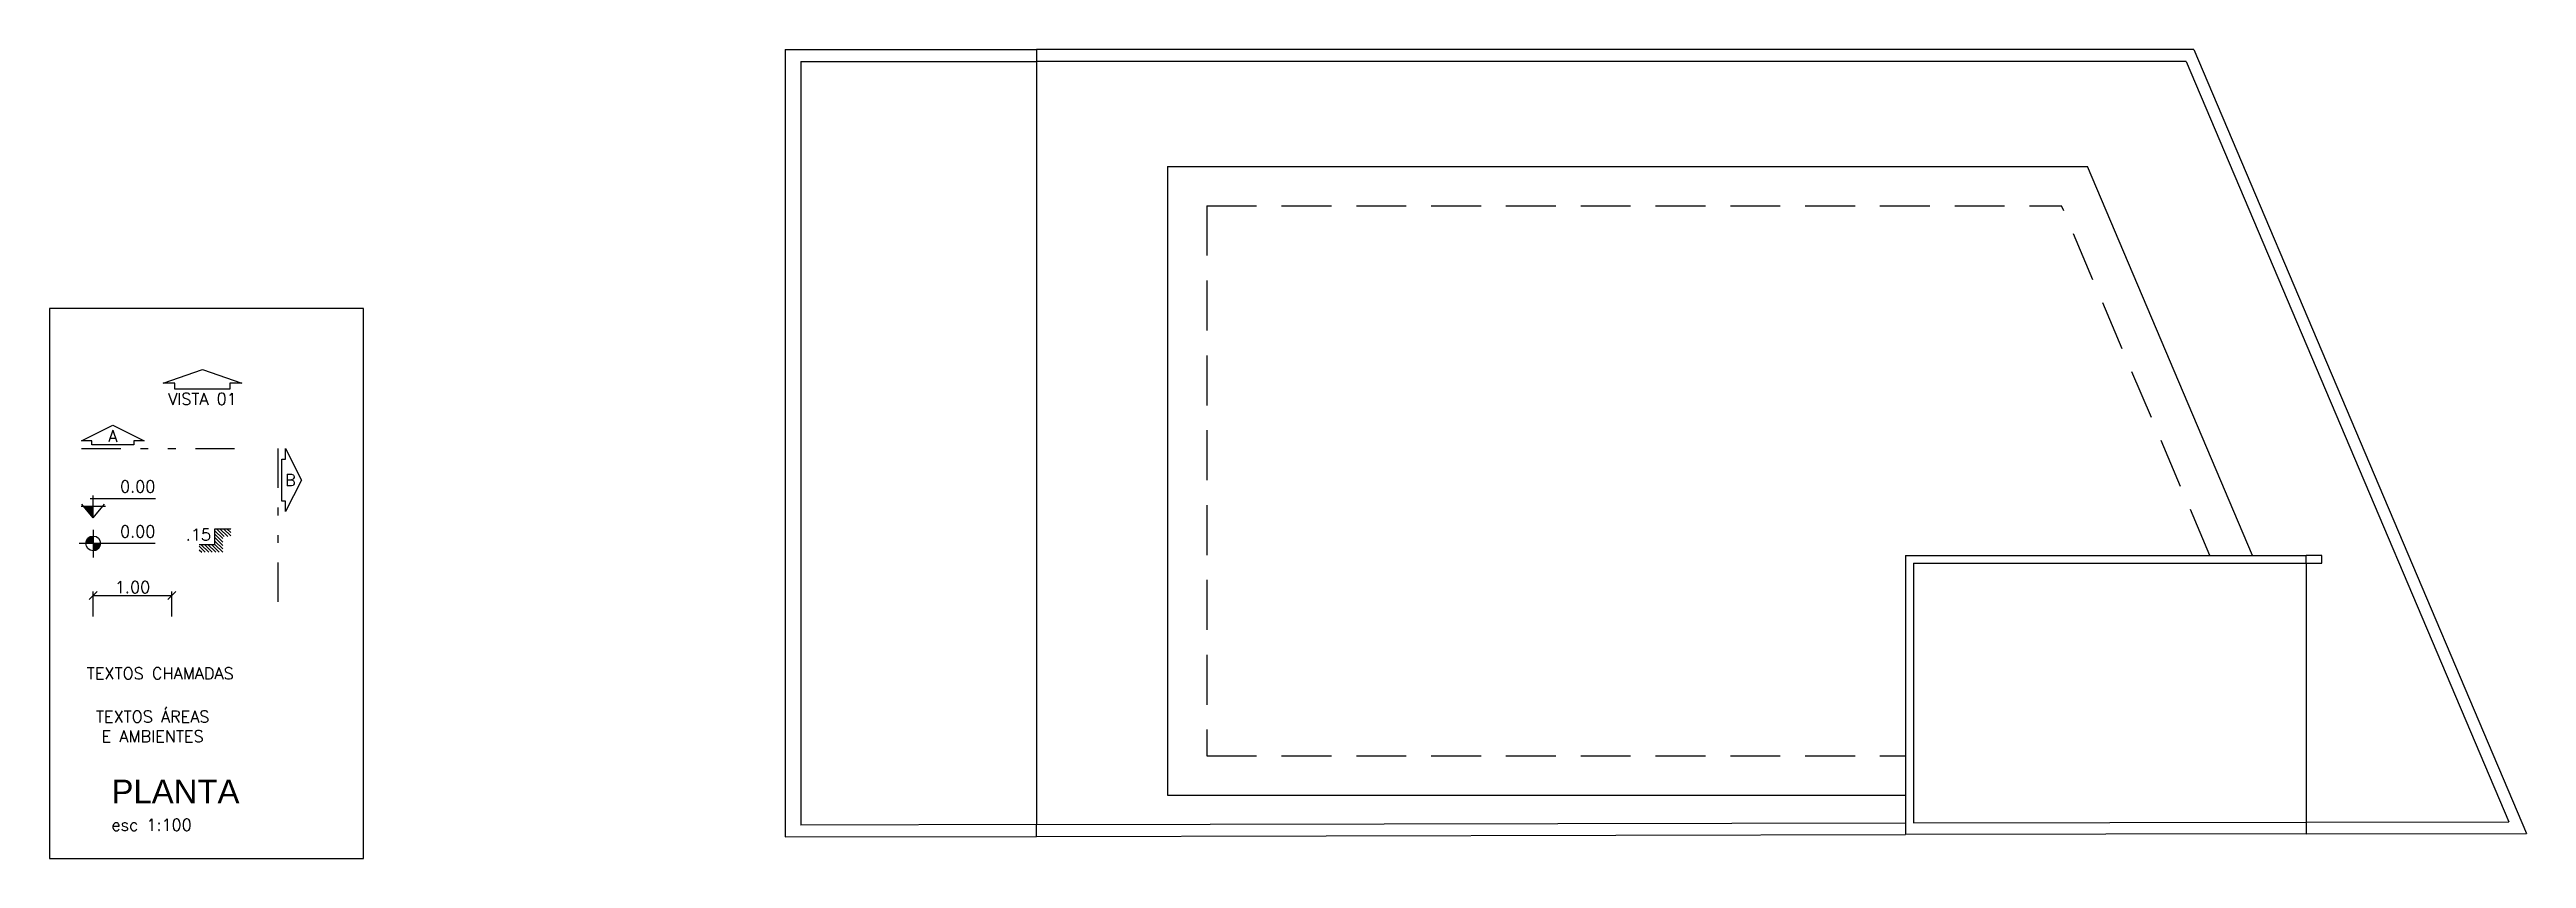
# Model space of a CAD drawing. Header units: metres. Extents: x 594.7 to 626.3, y 548.9 to 559.1.
import ezdxf

# ---------------------------------------------------------------- set-up
doc = ezdxf.new("R2010")
doc.units = ezdxf.units.M
doc.linetypes.add('DIVIDE', pattern=[1.25, 0.5, -0.25, 0, -0.25, 0, -0.25])
doc.linetypes.add('HIDDEN', pattern=[9.525, 6.35, -3.175])
for name, color, linetype in [('ARQ-ALVENARIA', 4, 'Continuous'), ('ARQ-COBERTURA', 17, 'Continuous'), ('ARQ-COTAS', 30, 'Continuous'), ('ARQ-LINHACORTE', 3, 'DIVIDE'), ('ARQ-NIVEL', 1, 'Continuous'), ('ARQ-PISO', 8, 'Continuous'), ('ARQ-PROJ-01', 1, 'HIDDEN'), ('ARQ-TEXTO2', 2, 'Continuous'), ('ARQ-TEXTO3', 3, 'Continuous'), ('ARQ-TEXTO4', 4, 'Continuous')]:
    doc.layers.add(name, color=color, linetype=linetype)
doc.styles.add('ROMANS', font='romans.shx')
doc.dimstyles.new('1-100', dxfattribs={"dimtxt": 0.15, "dimasz": 0.1, "dimexe": 0.05, "dimexo": 0.1, "dimgap": 0.03, "dimtad": 1, "dimzin": 5, "dimdsep": 46, "dimtxsty": 'ROMANS', "dimblk": 'OBLIQUE', "dimcen": 0, "dimclrd": 256, "dimclre": 256, "dimclrt": 2, "dimadec": 0, "dimazin": 0, "dimtfac": 1, "dimtofl": 0, "dimtmove": 2, "dimatfit": 3, "dimfxl": 0.04, "dimtolj": 1, "dimtzin": 1, "dimarcsym": 0})

# ---------------------------------------------------------------- blocks, each defined once
blk = doc.blocks.new('_Oblique')
at = {"color": 0, "linetype": 'ByBlock', "lineweight": -2}
blk.add_line((-0.5, -0.5), (0.5, 0.5), dxfattribs=at)
blk = doc.blocks.new('*D15')
at = {"layer": 'ARQ-COTAS', "lineweight": -2}
for p, q in [((595.281, 551.929), (595.281, 552.248)), ((595.281, 552.198), (596.281, 552.198)), ((596.281, 551.929), (596.281, 552.248))]:
    blk.add_line(p, q, dxfattribs=at)
at = {"layer": 'DEFPOINTS', "color": 0}
for p in [(596.281, 552.198), (595.281, 551.829), (596.281, 551.829)]:
    blk.add_point(p, dxfattribs=at)
at = {"layer": 'ARQ-COTAS', "lineweight": -2, "xscale": 0.1, "yscale": 0.1, "zscale": 0.1, "rotation": 180}
blk.add_blockref('_Oblique', (595.281, 552.198), dxfattribs=at)
at = {"layer": 'ARQ-COTAS', "lineweight": -2, "xscale": 0.1, "yscale": 0.1, "zscale": 0.1}
blk.add_blockref('_Oblique', (596.281, 552.198), dxfattribs=at)
at = {"layer": 'ARQ-COTAS', "color": 2, "insert": (595.781, 552.303), "char_height": 0.15, "attachment_point": 5, "style": 'ROMANS'}
blk.add_mtext('\\A1;1.00', dxfattribs=at)
blk = doc.blocks.new('A$C4D0E081D')
at = {"layer": 'ARQ-NIVEL'}
h = blk.add_hatch(dxfattribs=at)
h.set_pattern_fill('ANSI31', color=8, scale=0.25, angle=90, style=0)
h.set_pattern_definition([(135, (-18.381433, -69.158416), (-0.022097087, -0.022097087), [])])
h.paths.add_polyline_path([(0.4, 0.3), (0.2, 0.3), (0.2, 0.1), (0, 0.1), (0, 0), (0.3, 0), (0.3, 0.2), (0.4, 0.2)])
at = {"layer": 'ARQ-NIVEL', "color": 2}
blk.add_lwpolyline([(0, 0.1), (0.2, 0.1), (0.2, 0.3), (0.4, 0.3)], dxfattribs=at)
blk = doc.blocks.new('nivel planta')
at = {"layer": 'ARQ-NIVEL', "color": 1}
for p, q in [((0, 0), (-0.969, 0)), ((-0.884, 0.007), (-0.791, 0.007)), ((-0.883, 0.015), (-0.791, 0.015)), ((-0.882, 0.023), (-0.791, 0.023)), ((-0.88, 0.03), (-0.791, 0.03)), ((-0.876, 0.038), (-0.791, 0.038)), ((-0.873, 0.046), (-0.791, 0.046)), ((-0.868, 0.054), (-0.791, 0.054)), ((-0.861, 0.062), (-0.791, 0.062)), ((-0.854, 0.069), (-0.791, 0.069)), ((-0.844, 0.077), (-0.791, 0.077)), ((-0.83, 0.085), (-0.791, 0.085)), ((-0.791, 0.174), (-0.791, -0.179)), ((-0.791, -0.001), (-0.697, -0.001)), ((-0.791, -0.009), (-0.698, -0.009)), ((-0.791, -0.016), (-0.699, -0.016)), ((-0.791, -0.024), (-0.7, -0.024)), ((-0.791, -0.032), (-0.703, -0.032)), ((-0.791, -0.04), (-0.706, -0.04)), ((-0.791, -0.048), (-0.71, -0.048)), ((-0.791, -0.056), (-0.715, -0.056)), ((-0.791, -0.063), (-0.722, -0.063)), ((-0.791, -0.071), (-0.73, -0.071)), ((-0.791, -0.079), (-0.74, -0.079)), ((-0.791, -0.087), (-0.755, -0.087))]:
    blk.add_line(p, q, dxfattribs=at)
blk.add_circle((-0.791, 0), 0.0937, dxfattribs=at)
blk = doc.blocks.new('nivel corte')
at = {"color": 1}
for p, q in [((-0.155, 0.15), (0.155, 0.15)), ((0, 0), (-0.144, 0.174)), ((0, 0.141), (-0.117, 0.141)), ((0, 0.131), (-0.109, 0.131)), ((0, 0.122), (-0.101, 0.122)), ((0, 0.113), (-0.093, 0.113)), ((0, 0.103), (-0.086, 0.103)), ((0, 0.094), (-0.078, 0.094)), ((0, 0.084), (-0.07, 0.084)), ((0, 0.075), (-0.062, 0.075)), ((0, 0.066), (-0.054, 0.066)), ((0, 0.056), (-0.047, 0.056)), ((0, 0.047), (-0.039, 0.047)), ((-0.038, 0.249), (0.791, 0.249)), ((0, 0.038), (-0.031, 0.038)), ((0, 0.028), (-0.023, 0.028)), ((0, 0.019), (-0.016, 0.019)), ((0, 0.009), (-0.008, 0.009)), ((0, 0), (0, 0.287)), ((0, 0), (0.144, 0.174))]:
    blk.add_line(p, q, dxfattribs=at)

msp = doc.modelspace()

# ---------------------------------------------------------------- linework, layer by layer
msp.add_lwpolyline([(594.724, 548.85), (598.724, 548.85), (598.724, 555.85), (594.724, 555.85)], close=True)
at = {"layer": 'ARQ-ALVENARIA'}
for p, q in [((604.093, 559.145), (604.093, 549.125)), ((604.093, 559.145), (607.293, 559.145)), ((604.293, 558.995), (604.293, 549.275)), ((604.293, 558.995), (607.293, 558.995)), ((607.293, 559.145), (607.293, 558.995)), ((618.362, 552.707), (618.362, 549.153)), ((618.362, 552.707), (623.462, 552.707)), ((623.462, 552.607), (623.462, 552.707)), ((618.462, 552.607), (618.462, 549.303)), ((618.462, 552.607), (623.462, 552.607)), ((607.292, 549.281), (604.293, 549.275)), ((607.292, 549.131), (607.292, 549.281)), ((618.462, 549.303), (623.462, 549.312)), ((623.462, 549.312), (623.463, 549.162)), ((604.093, 549.125), (607.292, 549.131)), ((623.463, 549.162), (618.362, 549.153))]:
    msp.add_line(p, q, dxfattribs=at)
at = {"layer": 'ARQ-COBERTURA'}
for p, q in [((607.293, 558.995), (607.292, 549.281)), ((623.462, 552.607), (623.462, 549.312))]:
    msp.add_line(p, q, dxfattribs=at)
at = {"layer": 'ARQ-COBERTURA', "ltscale": 0.07}
for p, q in [((608.962, 557.657), (608.962, 549.657)), ((608.962, 557.657), (620.678, 557.657)), ((622.779, 552.707), (620.678, 557.657)), ((608.962, 549.657), (618.362, 549.657))]:
    msp.add_line(p, q, dxfattribs=at)
at = {"layer": 'ARQ-LINHACORTE'}
for p, q in [((595.131, 554.066), (597.131, 554.066)), ((597.631, 554.066), (597.631, 552.066))]:
    msp.add_line(p, q, dxfattribs=at)
at = {"layer": 'ARQ-LINHACORTE', "linetype": 'ByBlock'}
for points in [[(597.022, 554.823), (596.322, 554.823), (596.322, 554.898), (596.172, 554.898), (596.672, 555.073), (597.172, 554.898), (597.022, 554.898), (597.022, 554.823)], [(595.797, 554.116), (595.264, 554.116), (595.264, 554.166), (595.131, 554.166), (595.531, 554.366), (595.931, 554.166), (595.797, 554.166), (595.797, 554.116)], [(597.681, 553.399), (597.681, 553.933), (597.731, 553.933), (597.731, 554.066), (597.931, 553.666), (597.731, 553.266), (597.731, 553.399), (597.681, 553.399)]]:
    msp.add_lwpolyline(points, dxfattribs=at)
at = {"layer": 'ARQ-PISO'}
for p, q in [((622.033, 559.145), (607.293, 559.145)), ((621.933, 558.995), (607.293, 558.995)), ((621.933, 558.995), (626.042, 549.316)), ((622.033, 559.145), (626.268, 549.167)), ((623.662, 552.707), (623.462, 552.707)), ((623.662, 552.607), (623.662, 552.707)), ((623.462, 552.607), (623.662, 552.607)), ((604.092, 549.275), (604.093, 549.275)), ((607.292, 549.281), (618.362, 549.302)), ((623.462, 549.312), (626.042, 549.316)), ((604.243, 549.125), (604.243, 549.125)), ((607.292, 549.131), (618.362, 549.153)), ((623.463, 549.162), (626.268, 549.167))]:
    msp.add_line(p, q, dxfattribs=at)
at = {"layer": 'ARQ-PROJ-01', "ltscale": 0.1}
for p, q in [((609.462, 557.157), (609.462, 550.157)), ((609.462, 557.157), (620.347, 557.157)), ((622.236, 552.707), (620.347, 557.157)), ((609.462, 550.157), (618.362, 550.157))]:
    msp.add_line(p, q, dxfattribs=at)

# ---------------------------------------------------------------- block references
at = {"layer": 'ARQ-NIVEL'}
for name, p in [('nivel corte', (595.281, 553.184)), ('nivel planta', (596.071, 552.86)), ('A$C4D0E081D', (596.631, 552.747))]:
    msp.add_blockref(name, p, dxfattribs=at)

# ---------------------------------------------------------------- texts
at = {"layer": 'ARQ-LINHACORTE', "color": 2, "char_height": 0.15, "style": 'ROMANS'}
for s, insert, attachment_point in [('VISTA 01', (596.672, 554.773), 2), ('A', (595.531, 554.226), 5), ('B', (597.791, 553.666), 5)]:
    msp.add_mtext(s, dxfattribs=dict(at, insert=insert, attachment_point=attachment_point))
at = {"layer": 'ARQ-NIVEL', "color": 2, "char_height": 0.15, "attachment_point": 9, "style": 'ROMANS'}
for s, insert in [('0.00', (596.072, 553.509)), ('0.00', (596.072, 552.936)), ('.15', (596.781, 552.897))]:
    msp.add_mtext(s, dxfattribs=dict(at, insert=insert))
at = {"layer": 'ARQ-TEXTO2', "insert": (595.198, 551.281), "char_height": 0.15, "attachment_point": 1, "style": 'ROMANS'}
msp.add_mtext('TEXTOS CHAMADAS', dxfattribs=at)
at = {"layer": 'ARQ-TEXTO3', "insert": (596.037, 550.53), "char_height": 0.15, "attachment_point": 5, "style": 'ROMANS'}
msp.add_mtext('TEXTOS ÁREAS\\PE AMBIENTES', dxfattribs=at)
at = {"layer": 'ARQ-TEXTO4', "insert": (595.513, 549.853), "char_height": 0.15, "attachment_point": 1, "style": 'ROMANS'}
msp.add_mtext('{\\fArial|b0|i0|c238|p34;\\H2x;\\C4;PLANTA\\Fromans|c0;\\H0.6668x;\\P\\H0.7499x;\\C2;esc 1:100}', dxfattribs=at)

# ---------------------------------------------------------------- dimensions: what is measured, and where the dimension line sits
at = {"layer": 'ARQ-COTAS'}
dim = msp.add_linear_dim(base=(596.281, 552.198), p1=(595.281, 551.829), p2=(596.281, 551.829), dimstyle='1-100', dxfattribs=at)
dim.commit()
dim.dimension.update_dxf_attribs({"geometry": '*D15', "text_midpoint": (595.781, 552.303)})

doc.saveas('drawing.dxf')
